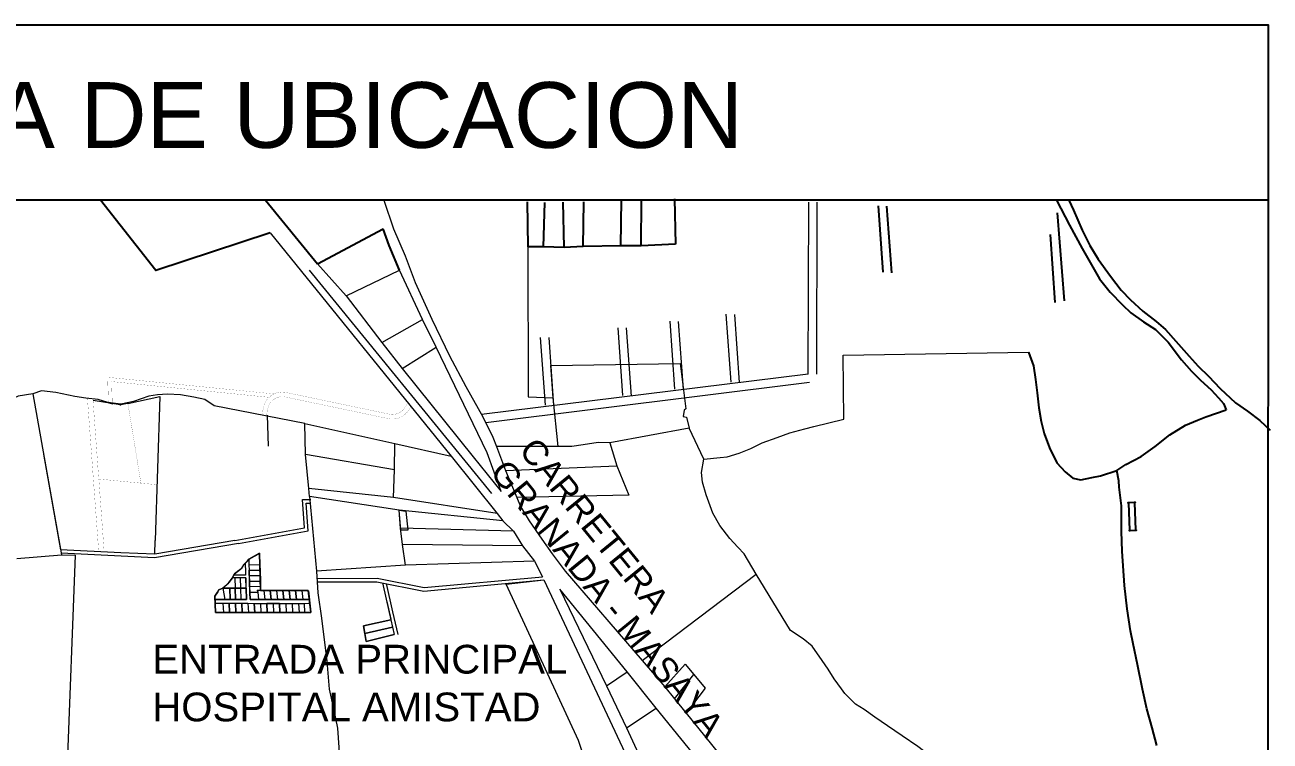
# Model space of a CAD drawing. Header units: millimetres. Extents: x 605783 to 618060, y 1302882 to 1321803.
# Drawn here: x 618034.66 to 618060.05, y 1320170.57 to 1320185.16 of the extents above; entities that cross this region are included whole.
import ezdxf

# ---------------------------------------------------------------- set-up
doc = ezdxf.new("R2010")
doc.units = ezdxf.units.MM
for name, color, linetype in [('2', 7, 'Continuous'), ('CVL_CUADCON_LIN', 8, 'Continuous'), ('CVL_CUADCON_TX', 2, 'Continuous')]:
    doc.layers.add(name, color=color, linetype=linetype)
doc.layers.add('Nivel 30', color=7, linetype='Continuous', lineweight=0)
doc.styles.add('CAJETIN 2', font='arial.ttf', dxfattribs={"height": 0.25})
doc.styles.add('PUNTOS PI', font='arial.ttf', dxfattribs={"height": 2.75})

msp = doc.modelspace()

# ---------------------------------------------------------------- hatches: boundary and pattern name
at = {"true_color": 0x000000}
h = msp.add_hatch(dxfattribs=at)
h.set_pattern_fill('ANGLE', color=18)
h.set_pattern_definition([(0, (0, 0), (0, 6.985), [5.08, -1.905]), (90, (0, 0), (-6.985, 4e-16), [5.08, -1.905])])
h.paths.add_polyline_path([(618035.279, 1320171.88), (618034.992, 1320171.881), (618034.991, 1320171.836), (618034.99, 1320171.764), (618035.28, 1320171.762)])

# ---------------------------------------------------------------- linework, layer by layer
msp.add_line((618059.999, 1320181.589), (618014.999, 1320181.589))
at = {"color": 0}
msp.add_lwpolyline([(618014.999, 1320185.164), (618060.011, 1320185.164), (618059.999, 1320154.046)], dxfattribs=at)
at = {"color": 1, "lineweight": 5}
for points in [[(618036.601, 1320177.418), (618036.055, 1320177.511)], [(618036.754, 1320177.449), (618036.614, 1320177.418)]]:
    msp.add_lwpolyline(points, dxfattribs=at)
for centre in [(618036.607, 1320177.417), (618036.76, 1320177.45)]:
    msp.add_circle(centre, 0.00654, dxfattribs=at)
at = {"layer": '2', "color": 1, "linetype": 'Continuous'}
for p, q in [((618039.567, 1320181.589), (618040.629, 1320180.294)), ((618044.901, 1320181.555), (618044.919, 1320180.641)), ((618045.235, 1320180.642), (618045.266, 1320181.547)), ((618045.658, 1320180.628), (618045.639, 1320181.553)), ((618046.043, 1320180.65), (618046.058, 1320181.558)), ((618046.811, 1320180.661), (618046.826, 1320181.599)), ((618047.227, 1320180.664), (618047.234, 1320181.598)), ((618047.906, 1320181.622), (618047.925, 1320180.698)), ((618040.629, 1320180.294), (618041.968, 1320181.01)), ((618047.925, 1320180.698), (618047.227, 1320180.664)), ((618045.235, 1320180.642), (618044.919, 1320180.641)), ((618045.658, 1320180.628), (618045.235, 1320180.642)), ((618046.043, 1320180.65), (618045.658, 1320180.628)), ((618046.811, 1320180.661), (618046.043, 1320180.65)), ((618047.227, 1320180.664), (618046.811, 1320180.661))]:
    msp.add_line(p, q, dxfattribs=at)
at = {"layer": '2', "color": 1, "linetype": 'Continuous', "lineweight": 5}
for p, q in [((618039.661, 1320180.927), (618043.355, 1320176.372)), ((618040.629, 1320180.294), (618041.211, 1320179.639)), ((618041.211, 1320179.639), (618042.296, 1320180.164)), ((618042.767, 1320179.159), (618042.296, 1320180.164)), ((618041.211, 1320179.639), (618041.942, 1320178.692)), ((618041.942, 1320178.692), (618042.767, 1320179.159)), ((618043.046, 1320178.592), (618042.767, 1320179.159)), ((618041.942, 1320178.692), (618042.354, 1320178.162)), ((618042.354, 1320178.162), (618043.046, 1320178.592)), ((618044.086, 1320176.44), (618043.046, 1320178.592)), ((618042.354, 1320178.162), (618043.801, 1320176.361)), ((618034.823, 1320177.641), (618035.407, 1320174.359)), ((618045.532, 1320176.571), (618045.433, 1320177.564)), ((618039.625, 1320176.579), (618039.608, 1320177.211)), ((618040.383, 1320176.405), (618040.366, 1320177.037)), ((618040.366, 1320177.037), (618042.207, 1320176.629)), ((618048.206, 1320176.945), (618046.589, 1320176.643)), ((618048.506, 1320176.312), (618048.206, 1320176.945)), ((618042.197, 1320176.096), (618042.207, 1320176.629)), ((618042.207, 1320176.629), (618043.355, 1320176.372)), ((618046.589, 1320176.643), (618046.731, 1320176.175)), ((618040.453, 1320175.717), (618040.383, 1320176.405)), ((618042.197, 1320176.096), (618040.383, 1320176.405)), ((618043.355, 1320176.372), (618044.29, 1320175.207)), ((618043.801, 1320176.361), (618044.37, 1320175.65)), ((618044.37, 1320175.65), (618044.086, 1320176.44)), ((618044.275, 1320176.567), (618044.458, 1320176.079)), ((618042.18, 1320175.531), (618042.197, 1320176.096)), ((618044.458, 1320176.079), (618046.731, 1320176.175)), ((618046.731, 1320176.175), (618046.977, 1320175.578)), ((618044.458, 1320176.079), (618044.69, 1320175.529)), ((618042.18, 1320175.531), (618040.453, 1320175.717)), ((618040.464, 1320175.551), (618040.453, 1320175.717)), ((618040.361, 1320174.913), (618040.321, 1320175.489)), ((618040.321, 1320175.489), (618040.489, 1320175.489)), ((618040.436, 1320174.854), (618040.398, 1320175.417)), ((618040.398, 1320175.417), (618040.489, 1320175.417)), ((618042.295, 1320175.269), (618040.464, 1320175.551)), ((618040.464, 1320175.551), (618040.603, 1320174.032)), ((618044.29, 1320175.207), (618042.18, 1320175.531)), ((618046.977, 1320175.578), (618044.69, 1320175.529)), ((618044.404, 1320175.055), (618042.295, 1320175.269)), ((618042.32, 1320174.907), (618042.295, 1320175.269)), ((618044.29, 1320175.207), (618044.404, 1320175.055)), ((618038.942, 1320174.652), (618040.361, 1320174.913)), ((618039.013, 1320174.593), (618040.436, 1320174.854)), ((618044.624, 1320174.843), (618042.32, 1320174.907)), ((618042.362, 1320174.571), (618042.32, 1320174.907)), ((618044.404, 1320175.055), (618044.624, 1320174.843)), ((618044.624, 1320174.843), (618044.809, 1320174.548)), ((618039.013, 1320174.593), (618037.304, 1320174.303)), ((618037.307, 1320174.374), (618037.318, 1320174.656)), ((618038.942, 1320174.652), (618037.307, 1320174.374)), ((618034.497, 1320174.284), (618035.407, 1320174.359)), ((618044.809, 1320174.548), (618042.362, 1320174.571)), ((618042.418, 1320174.149), (618042.362, 1320174.571)), ((618044.809, 1320174.548), (618045.05, 1320174.234)), ((618042.418, 1320174.149), (618040.603, 1320174.032)), ((618045.05, 1320174.234), (618042.418, 1320174.149)), ((618045.05, 1320174.234), (618045.213, 1320173.911)), ((618044.471, 1320173.765), (618045.242, 1320173.852)), ((618045.242, 1320173.852), (618047.367, 1320169.322)), ((618047.25, 1320172.208), (618049.574, 1320173.97)), ((618045.569, 1320173.661), (618046.518, 1320171.692)), ((618046.939, 1320171.977), (618045.569, 1320173.661)), ((618047.25, 1320172.208), (618047.712, 1320171.672)), ((618046.518, 1320171.692), (618046.939, 1320171.977)), ((618047.532, 1320171.235), (618046.939, 1320171.977)), ((618047.906, 1320171.427), (618048.302, 1320171.924)), ((618046.518, 1320171.692), (618046.929, 1320170.833)), ((618047.712, 1320171.672), (618047.906, 1320171.427)), ((618047.906, 1320171.427), (618048.144, 1320171.132)), ((618046.929, 1320170.833), (618047.532, 1320171.235)), ((618050.606, 1320167.465), (618047.532, 1320171.235)), ((618048.144, 1320171.132), (618050.348, 1320168.425))]:
    msp.add_line(p, q, dxfattribs=at)
at = {"layer": '2', "color": 1, "linetype": 'Continuous'}
for points in [[(618039.661, 1320180.927), (618037.328, 1320180.156), (618036.203, 1320181.589)], [(618052.163, 1320180.121), (618052.066, 1320181.477)], [(618052.337, 1320180.112), (618052.24, 1320181.468)], [(618055.694, 1320181.589), (618055.959, 1320181.082), (618056.221, 1320180.605), (618056.574, 1320179.988), (618056.791, 1320179.717), (618057.046, 1320179.455), (618057.216, 1320179.297), (618057.473, 1320179.109), (618057.717, 1320178.957), (618057.971, 1320178.699), (618058.249, 1320178.335), (618058.447, 1320178.107), (618058.637, 1320177.925), (618058.851, 1320177.723), (618059.002, 1320177.564), (618059.105, 1320177.449), (618059.159, 1320177.316)], [(618055.947, 1320181.589), (618056.047, 1320181.388), (618056.219, 1320180.98), (618056.38, 1320180.665), (618056.545, 1320180.39), (618056.799, 1320180.043), (618057.017, 1320179.758), (618057.204, 1320179.563), (618057.459, 1320179.331), (618057.732, 1320179.12), (618057.923, 1320178.952), (618058.13, 1320178.72), (618058.405, 1320178.412), (618058.586, 1320178.207), (618058.8, 1320178.006), (618059.037, 1320177.754), (618059.345, 1320177.457), (618059.589, 1320177.288), (618059.842, 1320177.097), (618060.053, 1320176.905)], [(618055.859, 1320179.542), (618055.717, 1320181.333)], [(618042.296, 1320180.164), (618042.09, 1320180.665), (618041.968, 1320181.01)], [(618055.673, 1320179.506), (618055.575, 1320180.892)], [(618055.123, 1320178.494), (618055.227, 1320178.215), (618055.269, 1320177.939), (618055.301, 1320177.667), (618055.339, 1320177.361), (618055.384, 1320177.082), (618055.448, 1320176.836), (618055.557, 1320176.541), (618055.701, 1320176.239), (618055.875, 1320176.054), (618056.032, 1320175.922), (618056.195, 1320175.893), (618056.421, 1320175.937), (618056.597, 1320175.971), (618056.929, 1320176.083)], [(618056.929, 1320176.083), (618057.111, 1320176.204), (618057.426, 1320176.368), (618057.711, 1320176.57), (618058.009, 1320176.811), (618058.327, 1320177.002), (618058.572, 1320177.11), (618058.745, 1320177.174), (618059.159, 1320177.316)], [(618057.74, 1320170.478), (618057.648, 1320170.833), (618057.536, 1320171.225), (618057.448, 1320171.623), (618057.351, 1320172.128), (618057.259, 1320172.55), (618057.204, 1320172.816), (618057.139, 1320173.264), (618057.083, 1320173.736), (618057.035, 1320174.434), (618057.026, 1320174.84), (618057.02, 1320175.362), (618056.978, 1320175.744), (618056.967, 1320175.867), (618056.929, 1320176.083)], [(618057.163, 1320175.416), (618057.188, 1320174.862)], [(618057.287, 1320175.43), (618057.17, 1320175.423)], [(618057.318, 1320174.87), (618057.294, 1320175.424)], [(618057.195, 1320174.856), (618057.312, 1320174.863)]]:
    msp.add_lwpolyline(points, dxfattribs=at)
at = {"layer": '2', "color": 1, "linetype": 'Continuous', "lineweight": 5}
for points in [[(618041.981, 1320181.589), (618042.174, 1320181.004), (618042.417, 1320180.46), (618042.62, 1320179.916), (618042.96, 1320179.167), (618043.32, 1320178.417), (618043.653, 1320177.791), (618043.999, 1320177.174), (618044.201, 1320176.759), (618044.275, 1320176.567)], [(618050.636, 1320178.048), (618050.645, 1320181.55)], [(618050.809, 1320178.047), (618050.818, 1320181.55)], [(618044.919, 1320180.641), (618044.921, 1320177.582), (618045.433, 1320177.564)], [(618049.06, 1320177.882), (618048.962, 1320179.265)], [(618049.234, 1320177.873), (618049.136, 1320179.26)], [(618046.853, 1320177.608), (618046.755, 1320178.991)], [(618047.027, 1320177.599), (618046.929, 1320178.986)], [(618047.914, 1320177.74), (618047.816, 1320179.123)], [(618048.088, 1320177.731), (618047.99, 1320179.117)], [(618045.275, 1320177.412), (618045.177, 1320178.795)], [(618045.449, 1320177.403), (618045.351, 1320178.789)], [(618051.36, 1320177.126), (618051.349, 1320178.429), (618055.123, 1320178.494)], [(618045.433, 1320177.564), (618045.386, 1320178.219), (618048.022, 1320178.264), (618048.137, 1320177.337), (618048.101, 1320177.31), (618048.085, 1320177.18), (618048.152, 1320177.171), (618048.206, 1320176.945)], [(618050.636, 1320178.048), (618043.973, 1320177.22)], [(618050.657, 1320177.876), (618044.057, 1320177.056)], [(618034.823, 1320177.641), (618034.524, 1320177.596), (618034.298, 1320177.492), (618034.129, 1320177.398), (618033.967, 1320177.324), (618033.775, 1320177.243), (618033.618, 1320177.205), (618033.489, 1320177.115)], [(618040.366, 1320177.037), (618038.521, 1320177.402), (618038.328, 1320177.528), (618038.105, 1320177.576), (618037.832, 1320177.625), (618037.569, 1320177.64), (618037.366, 1320177.625), (618037.187, 1320177.594), (618036.872, 1320177.486), (618036.613, 1320177.435), (618036.353, 1320177.47), (618036.153, 1320177.525), (618035.904, 1320177.557), (618035.678, 1320177.589), (618035.291, 1320177.67), (618034.999, 1320177.702), (618034.823, 1320177.641)], [(618048.506, 1320176.312), (618048.835, 1320176.343), (618048.984, 1320176.357), (618049.223, 1320176.432), (618049.465, 1320176.53), (618049.698, 1320176.647), (618050.003, 1320176.752), (618050.258, 1320176.85), (618050.564, 1320176.928), (618050.746, 1320176.976), (618051.36, 1320177.126)], [(618046.589, 1320176.643), (618046.349, 1320176.652), (618046.047, 1320176.607), (618045.811, 1320176.572), (618045.532, 1320176.571), (618044.275, 1320176.567)], [(618049.574, 1320173.97), (618049.325, 1320174.384), (618049.201, 1320174.52), (618049.034, 1320174.695), (618048.833, 1320174.963), (618048.689, 1320175.212), (618048.55, 1320175.587), (618048.479, 1320175.846), (618048.458, 1320176.039), (618048.506, 1320176.312)], [(618044.69, 1320175.529), (618044.768, 1320175.349), (618044.942, 1320175.058), (618045.201, 1320174.68), (618045.415, 1320174.379), (618045.68, 1320174.031), (618047.25, 1320172.208)], [(618035.407, 1320174.359), (618035.687, 1320174.354), (618035.514, 1320169.914)], [(618053.932, 1320169.575), (618053.337, 1320170.107), (618053.127, 1320170.256), (618052.866, 1320170.454), (618052.549, 1320170.671), (618052.249, 1320170.879), (618051.995, 1320171.051), (618051.778, 1320171.212), (618051.598, 1320171.318), (618051.527, 1320171.387), (618051.383, 1320171.536), (618051.31, 1320171.629), (618051.166, 1320171.834), (618051.038, 1320172.03), (618050.917, 1320172.208), (618050.713, 1320172.497), (618050.532, 1320172.649), (618050.275, 1320172.817), (618049.574, 1320173.97)], [(618046.248, 1320169.685), (618045.95, 1320170.574), (618044.471, 1320173.765)], [(618047.712, 1320171.672), (618048.122, 1320172.136), (618048.302, 1320171.924)], [(618048.302, 1320171.924), (618048.533, 1320171.646), (618048.144, 1320171.132)], [(618046.929, 1320170.833), (618047.801, 1320168.955), (618049.497, 1320166.73)]]:
    msp.add_lwpolyline(points, dxfattribs=at)
at = {"layer": '2', "color": 1, "linetype": 'Continuous', "lineweight": 5, "flags": 128}
for points in [[(618044.181, 1320175.614), (618040.465, 1320180.168)], [(618040.366, 1320177.037), (618038.521, 1320177.402), (618038.328, 1320177.528), (618038.105, 1320177.576), (618037.832, 1320177.625), (618037.569, 1320177.64), (618037.366, 1320177.625), (618037.187, 1320177.594), (618036.872, 1320177.486), (618036.613, 1320177.435), (618036.353, 1320177.47), (618036.153, 1320177.525), (618035.904, 1320177.557), (618035.678, 1320177.589), (618035.291, 1320177.67), (618034.999, 1320177.702), (618034.823, 1320177.641)], [(618036.76, 1320177.45), (618037.413, 1320177.592)], [(618037.413, 1320177.592), (618037.318, 1320174.656)], [(618035.038, 1320176.416), (618035.389, 1320174.464)], [(618036.617, 1320174.406), (618035.389, 1320174.464)], [(618037.304, 1320174.303), (618035.401, 1320174.393)], [(618037.307, 1320174.374), (618036.617, 1320174.406)], [(618040.439, 1320173.632), (618040.489, 1320173.184), (618038.547, 1320173.184), (618038.532, 1320173.516), (618038.594, 1320173.61), (618038.612, 1320173.65), (618038.694, 1320173.681), (618038.821, 1320173.797), (618038.893, 1320173.893), (618038.932, 1320173.975), (618039.023, 1320174.044), (618039.09, 1320174.101), (618039.127, 1320174.164), (618039.201, 1320174.237), (618039.226, 1320174.273), (618039.445, 1320174.393), (618039.466, 1320173.638), (618040.439, 1320173.632)], [(618039.228, 1320174.274), (618039.442, 1320174.391)], [(618039.231, 1320174.276), (618039.439, 1320174.39)], [(618039.445, 1320174.393), (618039.452, 1320174.154), (618039.455, 1320174.044), (618039.458, 1320173.934), (618039.461, 1320173.824), (618039.464, 1320173.715), (618039.466, 1320173.633)], [(618039.445, 1320174.39), (618039.466, 1320173.642)], [(618039.445, 1320174.386), (618039.465, 1320173.645)], [(618039.026, 1320174.047), (618039.088, 1320174.099)], [(618039.028, 1320174.049), (618039.085, 1320174.097)], [(618039.092, 1320174.104), (618039.125, 1320174.161)], [(618039.093, 1320174.107), (618039.124, 1320174.158)], [(618039.129, 1320174.166), (618039.199, 1320174.235)], [(618039.132, 1320174.169), (618039.197, 1320174.233)], [(618039.153, 1320174.19), (618039.154, 1320174.158), (618039.157, 1320174.044), (618039.16, 1320173.948)], [(618039.203, 1320174.24), (618039.224, 1320174.27)], [(618039.205, 1320174.243), (618039.222, 1320174.267)], [(618039.225, 1320174.273), (618039.229, 1320174.16), (618039.232, 1320174.047), (618039.236, 1320173.933), (618039.239, 1320173.82), (618039.243, 1320173.707), (618039.246, 1320173.593), (618039.251, 1320173.452)], [(618039.452, 1320174.154), (618039.229, 1320174.16)], [(618038.694, 1320173.682), (618038.821, 1320173.797), (618038.892, 1320173.893)], [(618038.823, 1320173.8), (618038.89, 1320173.891)], [(618038.825, 1320173.802), (618038.889, 1320173.888)], [(618039.162, 1320173.896), (618038.892, 1320173.893)], [(618038.894, 1320173.896), (618038.931, 1320173.972)], [(618038.895, 1320173.899), (618038.929, 1320173.969)], [(618039.162, 1320173.896), (618039.052, 1320173.895), (618038.895, 1320173.893)], [(618039.16, 1320173.948), (618039.052, 1320173.947), (618038.918, 1320173.946)], [(618038.935, 1320173.977), (618039.021, 1320174.042)], [(618038.937, 1320173.979), (618039.018, 1320174.04)], [(618038.943, 1320173.894), (618038.949, 1320173.682)], [(618039.052, 1320173.895), (618039.059, 1320173.682)], [(618039.162, 1320173.896), (618039.164, 1320173.818), (618039.168, 1320173.704), (618039.171, 1320173.591), (618039.176, 1320173.452)], [(618039.176, 1320173.452), (618039.169, 1320173.683), (618039.162, 1320173.896)], [(618039.455, 1320174.044), (618039.232, 1320174.047)], [(618039.458, 1320173.934), (618039.236, 1320173.933)], [(618039.461, 1320173.824), (618039.239, 1320173.82)], [(618040.603, 1320174.032), (618040.635, 1320173.584), (618040.708, 1320173.069), (618040.816, 1320172.195), (618040.866, 1320171.626), (618040.955, 1320171.225), (618041.034, 1320170.826), (618041.063, 1320170.434), (618041.085, 1320170.141), (618041.188, 1320169.56)], [(618040.615, 1320173.879), (618041.841, 1320173.884), (618042.8, 1320173.694), (618045.213, 1320173.911)], [(618040.616, 1320173.81), (618041.834, 1320173.814), (618042.796, 1320173.624), (618045.242, 1320173.852)], [(618038.534, 1320173.519), (618038.592, 1320173.607)], [(618038.535, 1320173.522), (618038.59, 1320173.604)], [(618038.596, 1320173.616), (618038.609, 1320173.644)], [(618038.615, 1320173.651), (618038.691, 1320173.68)], [(618038.618, 1320173.652), (618038.688, 1320173.679)], [(618038.694, 1320173.681), (618039.169, 1320173.683)], [(618039.169, 1320173.683), (618039.059, 1320173.682), (618038.949, 1320173.682), (618038.842, 1320173.682), (618038.694, 1320173.681)], [(618038.694, 1320173.681), (618038.736, 1320173.453)], [(618038.696, 1320173.684), (618038.819, 1320173.795)], [(618038.699, 1320173.686), (618038.817, 1320173.792)], [(618038.842, 1320173.682), (618038.846, 1320173.453)], [(618038.956, 1320173.452), (618038.949, 1320173.682)], [(618039.059, 1320173.682), (618039.066, 1320173.452)], [(618039.464, 1320173.715), (618039.243, 1320173.707)], [(618039.246, 1320173.593), (618039.407, 1320173.602)], [(618039.466, 1320173.638), (618039.403, 1320173.639)], [(618039.403, 1320173.639), (618039.407, 1320173.602)], [(618039.403, 1320173.639), (618039.407, 1320173.602)], [(618039.407, 1320173.602), (618039.424, 1320173.451)], [(618040.439, 1320173.632), (618040.309, 1320173.633), (618040.179, 1320173.634), (618040.049, 1320173.635), (618039.919, 1320173.635), (618039.79, 1320173.636), (618039.661, 1320173.637), (618039.532, 1320173.638), (618039.466, 1320173.638)], [(618039.469, 1320173.638), (618040.436, 1320173.632)], [(618039.472, 1320173.638), (618040.433, 1320173.632)], [(618039.532, 1320173.638), (618039.552, 1320173.451)], [(618039.661, 1320173.637), (618039.681, 1320173.45)], [(618039.79, 1320173.636), (618039.81, 1320173.45)], [(618039.919, 1320173.635), (618039.939, 1320173.45)], [(618040.049, 1320173.635), (618040.069, 1320173.45)], [(618040.179, 1320173.634), (618040.199, 1320173.449)], [(618040.309, 1320173.633), (618040.329, 1320173.449)], [(618040.439, 1320173.632), (618040.46, 1320173.449), (618040.468, 1320173.37), (618040.489, 1320173.186)], [(618040.44, 1320173.629), (618040.488, 1320173.187)], [(618040.44, 1320173.625), (618040.488, 1320173.19)], [(618038.547, 1320173.187), (618038.532, 1320173.513)], [(618038.547, 1320173.19), (618038.532, 1320173.51)], [(618038.535, 1320173.453), (618039.176, 1320173.452)], [(618038.535, 1320173.453), (618038.736, 1320173.453), (618038.846, 1320173.453), (618038.956, 1320173.452), (618039.066, 1320173.452), (618039.176, 1320173.452)], [(618038.535, 1320173.453), (618038.538, 1320173.375)], [(618038.538, 1320173.375), (618040.468, 1320173.37)], [(618038.538, 1320173.375), (618038.699, 1320173.375), (618038.826, 1320173.375), (618038.953, 1320173.374), (618039.081, 1320173.374), (618039.208, 1320173.374), (618039.336, 1320173.373), (618039.465, 1320173.373), (618039.593, 1320173.373), (618039.722, 1320173.372), (618039.852, 1320173.372), (618039.981, 1320173.372), (618040.111, 1320173.371), (618040.241, 1320173.371), (618040.356, 1320173.371)], [(618038.699, 1320173.375), (618038.708, 1320173.184)], [(618038.826, 1320173.375), (618038.835, 1320173.184)], [(618038.953, 1320173.374), (618038.963, 1320173.184)], [(618039.081, 1320173.374), (618039.09, 1320173.184)], [(618039.208, 1320173.374), (618039.218, 1320173.184)], [(618039.251, 1320173.452), (618040.46, 1320173.449)], [(618040.46, 1320173.449), (618040.329, 1320173.449), (618040.199, 1320173.449), (618040.069, 1320173.45), (618039.939, 1320173.45), (618039.81, 1320173.45), (618039.681, 1320173.45), (618039.552, 1320173.451), (618039.424, 1320173.451), (618039.251, 1320173.452)], [(618039.336, 1320173.373), (618039.346, 1320173.184)], [(618039.465, 1320173.373), (618039.474, 1320173.184)], [(618039.593, 1320173.373), (618039.603, 1320173.184)], [(618039.722, 1320173.372), (618039.732, 1320173.184)], [(618039.852, 1320173.372), (618039.861, 1320173.184)], [(618039.981, 1320173.372), (618039.991, 1320173.184)], [(618040.111, 1320173.371), (618040.12, 1320173.184)], [(618040.241, 1320173.371), (618040.251, 1320173.184)], [(618040.356, 1320173.371), (618040.365, 1320173.184)], [(618038.547, 1320173.184), (618038.708, 1320173.184), (618038.835, 1320173.184), (618038.963, 1320173.184), (618039.09, 1320173.184), (618039.218, 1320173.184), (618039.346, 1320173.184), (618039.474, 1320173.184), (618039.603, 1320173.184), (618039.732, 1320173.184), (618039.861, 1320173.184), (618039.991, 1320173.184), (618040.12, 1320173.184), (618040.251, 1320173.184), (618040.365, 1320173.184)], [(618040.486, 1320173.184), (618038.55, 1320173.184)], [(618040.482, 1320173.184), (618038.554, 1320173.184)]]:
    msp.add_lwpolyline(points, dxfattribs=at)
at = {"layer": '2', "color": 1, "linetype": 'Continuous', "lineweight": 5, "const_width": 0.00262, "flags": 128}
for points in [[(618036.347, 1320177.981), (618039.741, 1320177.642)], [(618036.442, 1320177.445), (618036.427, 1320177.894)], [(618036.427, 1320177.894), (618039.64, 1320177.573)], [(618036.365, 1320177.458), (618036.351, 1320177.85)], [(618035.935, 1320177.553), (618036.166, 1320174.414)], [(618036.168, 1320175.901), (618036.276, 1320174.422)], [(618037.026, 1320175.823), (618037.354, 1320175.791)]]:
    msp.add_lwpolyline(points, dxfattribs=at)
for points in [[(618036.442, 1320177.445), (618036.365, 1320177.458), (618036.347, 1320177.981), (618039.741, 1320177.642), (618039.681, 1320177.606), (618039.64, 1320177.573), (618036.427, 1320177.894)], [(618036.166, 1320175.907), (618037.026, 1320175.823), (618036.76, 1320177.45), (618036.607, 1320177.417), (618036.049, 1320177.512)]]:
    msp.add_lwpolyline(points, close=True, dxfattribs=at)
for points in [[(618039.49, 1320177.214), (618039.538, 1320177.417, -0.352126), (618039.959, 1320177.677), (618042.093, 1320177.229, 0.281421), (618042.39, 1320177.337, 0.034754), (618042.455, 1320177.431, 0.034754)], [(618039.58, 1320177.193), (618039.627, 1320177.391, -0.344494), (618039.944, 1320177.585), (618042.074, 1320177.138, 0.281642), (618042.463, 1320177.279, 0.034754), (618042.535, 1320177.384, -0.562504)]]:
    msp.add_lwpolyline(points, format="xyb", dxfattribs=at)
at = {"layer": '2', "color": 1, "linetype": 'Continuous', "lineweight": 5, "const_width": 0.00262}
msp.add_lwpolyline([(618036.76, 1320177.45), (618037.026, 1320175.823), (618036.166, 1320175.907), (618036.049, 1320177.512), (618036.607, 1320177.417)], close=True, dxfattribs=at)
at = {"layer": '2', "color": 1, "linetype": 'Continuous', "lineweight": 5, "flags": 128}
for points in [[(618042.295, 1320175.269), (618042.431, 1320175.255), (618042.468, 1320174.864), (618042.325, 1320174.864)], [(618040.439, 1320173.632), (618039.466, 1320173.638), (618039.445, 1320174.393), (618039.225, 1320174.273), (618039.201, 1320174.237), (618039.127, 1320174.164), (618039.09, 1320174.101), (618039.023, 1320174.044), (618038.932, 1320173.975), (618038.892, 1320173.893), (618038.821, 1320173.797), (618038.694, 1320173.681), (618038.612, 1320173.65), (618038.594, 1320173.61), (618038.532, 1320173.516), (618038.547, 1320173.184), (618040.489, 1320173.184)], [(618039.239, 1320173.82), (618039.232, 1320174.047), (618039.455, 1320174.044), (618039.461, 1320173.824)], [(618039.246, 1320173.593), (618039.239, 1320173.82), (618039.461, 1320173.824), (618039.466, 1320173.638), (618039.403, 1320173.639), (618039.407, 1320173.602)], [(618038.846, 1320173.453), (618038.535, 1320173.453), (618038.532, 1320173.516), (618038.594, 1320173.61), (618038.612, 1320173.65), (618038.694, 1320173.681), (618038.842, 1320173.682)], [(618038.956, 1320173.452), (618038.846, 1320173.453), (618038.842, 1320173.682), (618038.949, 1320173.682)], [(618039.176, 1320173.452), (618038.956, 1320173.452), (618038.949, 1320173.682), (618039.169, 1320173.683)], [(618039.552, 1320173.451), (618039.251, 1320173.452), (618039.246, 1320173.593), (618039.407, 1320173.602), (618039.403, 1320173.639), (618039.532, 1320173.638)], [(618039.81, 1320173.45), (618039.681, 1320173.45), (618039.661, 1320173.637), (618039.79, 1320173.636)], [(618040.069, 1320173.45), (618039.939, 1320173.45), (618039.919, 1320173.635), (618040.049, 1320173.634)], [(618040.199, 1320173.449), (618040.069, 1320173.45), (618040.049, 1320173.634), (618040.179, 1320173.634)], [(618040.329, 1320173.449), (618040.199, 1320173.449), (618040.179, 1320173.634), (618040.309, 1320173.633)], [(618038.538, 1320173.375), (618038.826, 1320173.375), (618038.835, 1320173.184), (618038.547, 1320173.184)], [(618038.826, 1320173.375), (618038.953, 1320173.374), (618038.963, 1320173.184), (618038.835, 1320173.184)], [(618038.953, 1320173.374), (618039.081, 1320173.374), (618039.09, 1320173.184), (618038.963, 1320173.184)], [(618039.081, 1320173.374), (618039.336, 1320173.373), (618039.346, 1320173.184), (618039.09, 1320173.184)], [(618039.336, 1320173.373), (618039.593, 1320173.373), (618039.603, 1320173.184), (618039.346, 1320173.184)], [(618039.852, 1320173.372), (618039.593, 1320173.373), (618039.603, 1320173.184), (618039.861, 1320173.184)], [(618039.593, 1320173.373), (618039.852, 1320173.372), (618039.861, 1320173.184), (618039.603, 1320173.184)]]:
    msp.add_lwpolyline(points, close=True, dxfattribs=at)
at = {"layer": '2', "color": 1, "linetype": 'Continuous'}
for centre in [(618057.163, 1320175.423), (618057.294, 1320175.43), (618057.188, 1320174.856), (618057.319, 1320174.863)]:
    msp.add_circle(centre, 0.00654, dxfattribs=at)
at = {"layer": 'CVL_CUADCON_LIN', "color": 1, "lineweight": 5, "ltscale": 0.5}
msp.add_line((618036.372, 1320177.457), (618036.455, 1320177.443), dxfattribs=at)
at = {"layer": 'CVL_CUADCON_LIN', "color": 1, "lineweight": 5, "ltscale": 0.5, "const_width": 0.00262, "flags": 128}
msp.add_lwpolyline([(618036.351, 1320177.85), (618036.347, 1320177.981)], dxfattribs=at)
at = {"layer": 'Nivel 30', "color": 1, "linetype": 'Continuous', "lineweight": 5, "flags": 128}
for points in [[(618041.952, 1320173.791), (618042.089, 1320173.187), (618042.123, 1320173.037)], [(618042.026, 1320173.776), (618042.157, 1320173.202), (618042.262, 1320172.741)], [(618042.039, 1320173.41), (618042.121, 1320173.048)], [(618042.12, 1320173.037), (618041.565, 1320172.916)], [(618041.565, 1320172.916), (618041.617, 1320172.596), (618042.188, 1320172.738)], [(618041.565, 1320172.916), (618041.591, 1320172.756), (618042.154, 1320172.887)]]:
    msp.add_lwpolyline(points, dxfattribs=at)
for points in [[(618042.12, 1320173.037), (618042.154, 1320172.887), (618041.591, 1320172.756), (618041.565, 1320172.916)], [(618042.154, 1320172.887), (618042.188, 1320172.738), (618041.617, 1320172.596), (618041.591, 1320172.756)]]:
    msp.add_lwpolyline(points, close=True, dxfattribs=at)

# ---------------------------------------------------------------- texts
at = {"style": 'CAJETIN 2'}
msp.add_text('PLANTA DE UBICACION', height=1.33996, dxfattribs=at).set_placement((618027.989, 1320182.658))
at = {"layer": 'CVL_CUADCON_TX', "color": 7, "lineweight": 5, "style": 'PUNTOS PI'}
for s, height, p in [('CARRETERA', 0.5025, (618044.713, 1320176.485)), ('GRANADA - MASAYA', 0.50249, (618044.124, 1320176.035))]:
    msp.add_text(s, height=height, rotation=309.1971, dxfattribs=at).set_placement(p)
at = {"layer": 'CVL_CUADCON_TX', "color": 7, "lineweight": 5, "style": 'CAJETIN 2'}
for s, p in [('ENTRADA PRINCIPAL', (618037.257, 1320171.941)), ('HOSPITAL AMISTAD', (618037.257, 1320170.968))]:
    msp.add_text(s, height=0.58623, dxfattribs=at).set_placement(p)

doc.saveas('drawing.dxf')
